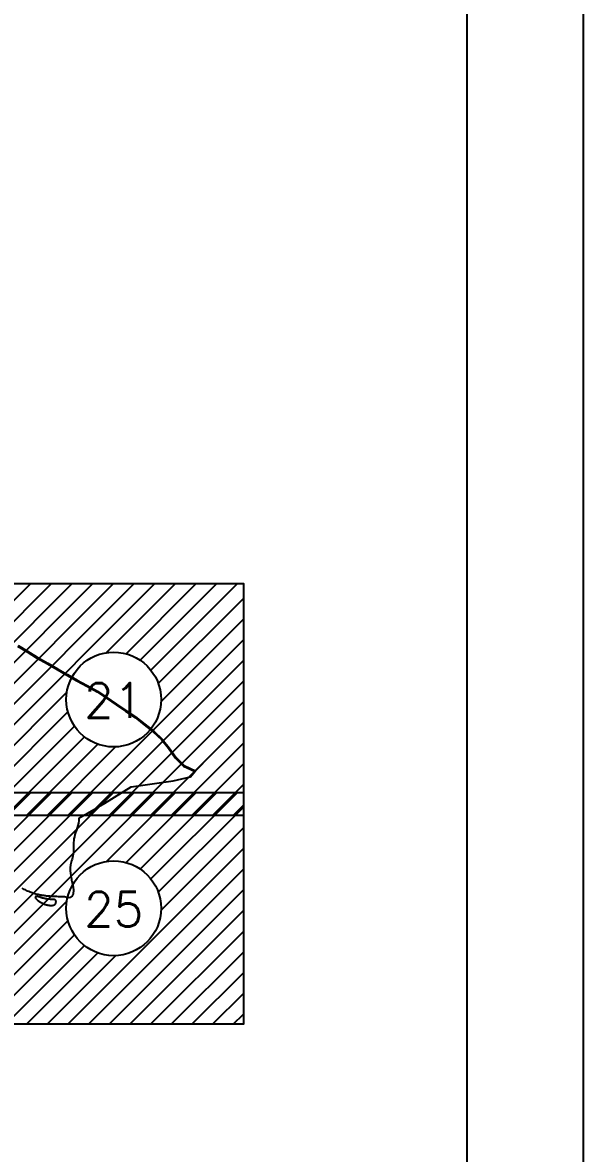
# Model space of a CAD drawing. Header units: metres. Extents: x 511708 to 512549, y 196282 to 196876.
# Drawn here: x 512500.4 to 512548.6, y 196430.8 to 196528 of the extents above; entities that cross this region are included whole.
import ezdxf
from ezdxf.enums import TextEntityAlignment as Align

# ---------------------------------------------------------------- set-up
doc = ezdxf.new("R2010")
doc.units = ezdxf.units.M
doc.header["$MEASUREMENT"] = 0
doc.layers.get('0').update_dxf_attribs({"linetype": 'CONTINUOUS'})
doc.layers.add('GRID', color=7, linetype='CONTINUOUS')
doc.layers.add('KOP', color=7, linetype='CONTINUOUS')
doc.styles.get("Standard").update_dxf_attribs({"font": 'Simplex.shx'})

msp = doc.modelspace()

# ---------------------------------------------------------------- hatches: boundary and pattern name
at = {"ltscale": 30}
h = msp.add_hatch(dxfattribs=at)
h.set_pattern_fill('LINE', color=2, scale=0.396, angle=45, style=0)
h.set_pattern_definition([(45, (510737.4706, 194344.508), (-0.88904536, 0.88904536), [])])
edge = h.paths.add_edge_path(flags=16)
edge.add_arc((512508.251, 196469.814), 4.076, 0, 360)
h.paths.add_polyline_path([(512497.1, 196479.777), (512519.402, 196479.777), (512519.402, 196459.851), (512497.1, 196459.851)])
h = msp.add_hatch(dxfattribs=at)
h.set_pattern_fill('LINE', color=2, scale=0.396, angle=45, style=0)
h.set_pattern_definition([(45, (510737.4706, 194326.5618), (-0.88904536, 0.88904536), [])])
edge = h.paths.add_edge_path(flags=16)
edge.add_arc((512508.251, 196451.868), 4.076, 0, 360)
h.paths.add_polyline_path([(512497.1, 196461.831), (512519.402, 196461.831), (512519.402, 196441.905), (512497.1, 196441.905)])

# ---------------------------------------------------------------- linework, layer by layer
at = {"color": 3}
for p, q in [((512499.994, 196474.401), (512500.807, 196473.916)), ((512500.029, 196474.46), (512500.843, 196473.976)), ((512500.807, 196473.916), (512501.627, 196473.401)), ((512500.843, 196473.976), (512501.662, 196473.46)), ((512501.627, 196473.401), (512502.554, 196472.888)), ((512501.662, 196473.46), (512502.589, 196472.948)), ((512502.554, 196472.888), (512503.397, 196472.392)), ((512502.589, 196472.948), (512503.433, 196472.451)), ((512503.397, 196472.392), (512504.232, 196471.896)), ((512503.433, 196472.451), (512504.267, 196471.956)), ((512504.232, 196471.896), (512505.078, 196471.411)), ((512504.267, 196471.956), (512505.111, 196471.471)), ((512505.078, 196471.411), (512505.928, 196470.968)), ((512505.111, 196471.471), (512505.961, 196471.029)), ((512505.928, 196470.968), (512506.832, 196470.47)), ((512505.961, 196471.029), (512506.868, 196470.529)), ((512506.832, 196470.47), (512507.619, 196469.938)), ((512506.868, 196470.529), (512507.658, 196469.995)), ((512507.619, 196469.938), (512508.459, 196469.37)), ((512507.658, 196469.995), (512508.498, 196469.427)), ((512508.459, 196469.37), (512509.261, 196468.824)), ((512508.498, 196469.427), (512509.3, 196468.882)), ((512509.261, 196468.824), (512510.085, 196468.28)), ((512509.3, 196468.882), (512510.125, 196468.336)), ((512510.085, 196468.28), (512510.886, 196467.648)), ((512510.125, 196468.336), (512510.929, 196467.702)), ((512510.886, 196467.648), (512511.649, 196467.031)), ((512510.929, 196467.702), (512511.694, 196467.084)), ((512511.649, 196467.031), (512512.357, 196466.371)), ((512511.694, 196467.084), (512512.408, 196466.419)), ((512512.357, 196466.371), (512512.972, 196465.631)), ((512512.408, 196466.419), (512513.027, 196465.673)), ((512512.972, 196465.631), (512513.545, 196464.8)), ((512513.027, 196465.673), (512513.598, 196464.845)), ((512513.545, 196464.8), (512514.264, 196464.081)), ((512513.598, 196464.845), (512514.304, 196464.139)), ((512514.264, 196464.081), (512515.246, 196463.621)), ((512514.304, 196464.139), (512515.275, 196463.684))]:
    msp.add_line(p, q, dxfattribs=at)
at = {"color": 5, "linetype": 'Continuous', "lineweight": -3}
for points in [[(512497.1, 196479.777), (512519.402, 196479.777), (512519.402, 196459.851), (512497.1, 196459.851)], [(512497.1, 196461.831), (512519.402, 196461.831), (512519.402, 196441.905), (512497.1, 196441.905)]]:
    msp.add_lwpolyline(points, close=True, dxfattribs=at)
at = {"color": 42, "ltscale": 30}
for points in [[(512505.268, 196459.616), (512505.259, 196459.402), (512505.227, 196459.191), (512505.178, 196458.982), (512505.116, 196458.777), (512505.048, 196458.577), (512504.98, 196458.383), (512504.918, 196458.197), (512504.868, 196458.018), (512504.833, 196457.849), (512504.813, 196457.688), (512504.803, 196457.533), (512504.801, 196457.383), (512504.803, 196457.238), (512504.806, 196457.094), (512504.806, 196456.951), (512504.799, 196456.807), (512504.784, 196456.662), (512504.762, 196456.516), (512504.733, 196456.371), (512504.701, 196456.229), (512504.667, 196456.09), (512504.633, 196455.957), (512504.601, 196455.831), (512504.573, 196455.714), (512504.55, 196455.606), (512504.532, 196455.506), (512504.519, 196455.411), (512504.512, 196455.321), (512504.509, 196455.232), (512504.51, 196455.143), (512504.515, 196455.051), (512504.524, 196454.954), (512504.537, 196454.851), (512504.553, 196454.742), (512504.571, 196454.63), (512504.592, 196454.514), (512504.614, 196454.397), (512504.638, 196454.279), (512504.662, 196454.163), (512504.687, 196454.048), (512504.712, 196453.938), (512504.735, 196453.83), (512504.756, 196453.724), (512504.773, 196453.62), (512504.786, 196453.517), (512504.792, 196453.414), (512504.79, 196453.311), (512504.78, 196453.207), (512504.76, 196453.101), (512504.726, 196453.001), (512504.675, 196452.911), (512504.603, 196452.839), (512504.507, 196452.791), (512504.383, 196452.773), (512504.227, 196452.792), (512504.035, 196452.855)], [(512504.035, 196452.855), (512503.852, 196452.858), (512503.679, 196452.861), (512503.516, 196452.864), (512503.364, 196452.868), (512503.221, 196452.872), (512503.088, 196452.877), (512502.965, 196452.883), (512502.852, 196452.889), (512502.748, 196452.896), (512502.652, 196452.904), (512502.562, 196452.913), (512502.478, 196452.923), (512502.398, 196452.933), (512502.32, 196452.944), (512502.243, 196452.955), (512502.166, 196452.967), (512502.087, 196452.98), (512502.006, 196452.993), (512501.923, 196453.008), (512501.838, 196453.024), (512501.75, 196453.043), (512501.66, 196453.065), (512501.566, 196453.09), (512501.47, 196453.118), (512501.37, 196453.15), (512501.268, 196453.186), (512501.165, 196453.225), (512501.061, 196453.266), (512500.957, 196453.31), (512500.854, 196453.354), (512500.754, 196453.4), (512500.657, 196453.446), (512500.564, 196453.493), (512500.474, 196453.539), (512500.387, 196453.586)]]:
    msp.add_lwpolyline(points, dxfattribs=at)
msp.add_lwpolyline([(512502.534, 196452.66), (512502.465, 196452.67), (512502.397, 196452.682), (512502.33, 196452.696), (512502.265, 196452.711), (512502.202, 196452.727), (512502.141, 196452.744), (512502.082, 196452.761), (512502.027, 196452.778), (512501.974, 196452.795), (512501.925, 196452.811), (512501.879, 196452.827), (512501.836, 196452.841), (512501.795, 196452.854), (512501.757, 196452.865), (512501.721, 196452.875), (512501.687, 196452.882), (512501.655, 196452.886), (512501.626, 196452.889), (512501.599, 196452.888), (512501.575, 196452.885), (512501.554, 196452.88), (512501.537, 196452.871), (512501.524, 196452.86), (512501.516, 196452.846), (512501.512, 196452.829), (512501.513, 196452.81), (512501.519, 196452.788), (512501.529, 196452.765), (512501.542, 196452.74), (512501.56, 196452.714), (512501.581, 196452.687), (512501.606, 196452.659), (512501.634, 196452.631), (512501.664, 196452.603), (512501.698, 196452.575), (512501.735, 196452.546), (512501.775, 196452.517), (512501.818, 196452.488), (512501.863, 196452.458), (512501.911, 196452.428), (512501.962, 196452.397), (512502.015, 196452.366), (512502.071, 196452.336), (512502.127, 196452.306), (512502.186, 196452.278), (512502.245, 196452.251), (512502.305, 196452.226), (512502.365, 196452.204), (512502.425, 196452.184), (512502.485, 196452.167), (512502.544, 196452.153), (512502.602, 196452.141), (512502.659, 196452.132), (512502.713, 196452.124), (512502.766, 196452.119), (512502.816, 196452.115), (512502.864, 196452.113), (512502.908, 196452.113), (512502.95, 196452.115), (512502.989, 196452.118), (512503.025, 196452.123), (512503.058, 196452.129), (512503.089, 196452.138), (512503.118, 196452.148), (512503.143, 196452.16), (512503.166, 196452.174), (512503.187, 196452.189), (512503.206, 196452.205), (512503.223, 196452.223), (512503.237, 196452.242), (512503.25, 196452.261), (512503.261, 196452.282), (512503.271, 196452.303), (512503.279, 196452.325), (512503.285, 196452.347), (512503.29, 196452.369), (512503.293, 196452.392), (512503.295, 196452.413), (512503.295, 196452.435), (512503.294, 196452.455), (512503.291, 196452.475), (512503.287, 196452.494), (512503.282, 196452.511), (512503.274, 196452.528), (512503.266, 196452.543), (512503.256, 196452.558), (512503.245, 196452.57), (512503.232, 196452.582), (512503.217, 196452.592), (512503.201, 196452.6), (512503.182, 196452.608), (512503.16, 196452.614), (512503.134, 196452.619), (512503.103, 196452.623), (512503.067, 196452.627), (512503.026, 196452.629), (512502.978, 196452.632), (512502.924, 196452.633), (512502.866, 196452.635), (512502.804, 196452.638), (512502.739, 196452.641), (512502.672, 196452.646), (512502.603, 196452.652)], close=True, dxfattribs=at)
at = {"color": 5, "ltscale": 30}
for centre in [(512508.251, 196469.814), (512508.251, 196451.868)]:
    msp.add_circle(centre, 4.076, dxfattribs=at)
at = {"layer": 'GRID', "color": 42, "ltscale": 30}
msp.add_lwpolyline([(512505.268, 196459.616), (512507.479, 196460.901), (512509.761, 196462.304), (512513.36, 196462.83), (512514.852, 196463.181), (512515.275, 196463.684), (512516.607, 196465.021)], dxfattribs=at)
at = {"layer": 'KOP', "color": 71}
msp.add_lwpolyline([(511707.637, 196282.3), (512548.637, 196282.3), (512548.637, 196876.3), (511707.637, 196876.3)], close=True, dxfattribs=at)
at = {"layer": 'KOP', "color": 76}
msp.add_lwpolyline([(511757.637, 196292.3), (512538.637, 196292.3), (512538.637, 196866.3), (511757.637, 196866.3)], close=True, dxfattribs=at)

# ---------------------------------------------------------------- texts
at = {"color": 5, "ltscale": 30}
for s, p in [('21', (512508.251, 196468.25)), ('25', (512508.251, 196450.304))]:
    msp.add_text(s, height=2.97, dxfattribs=at).set_placement(p, align=Align.CENTER)

doc.saveas('drawing.dxf')
